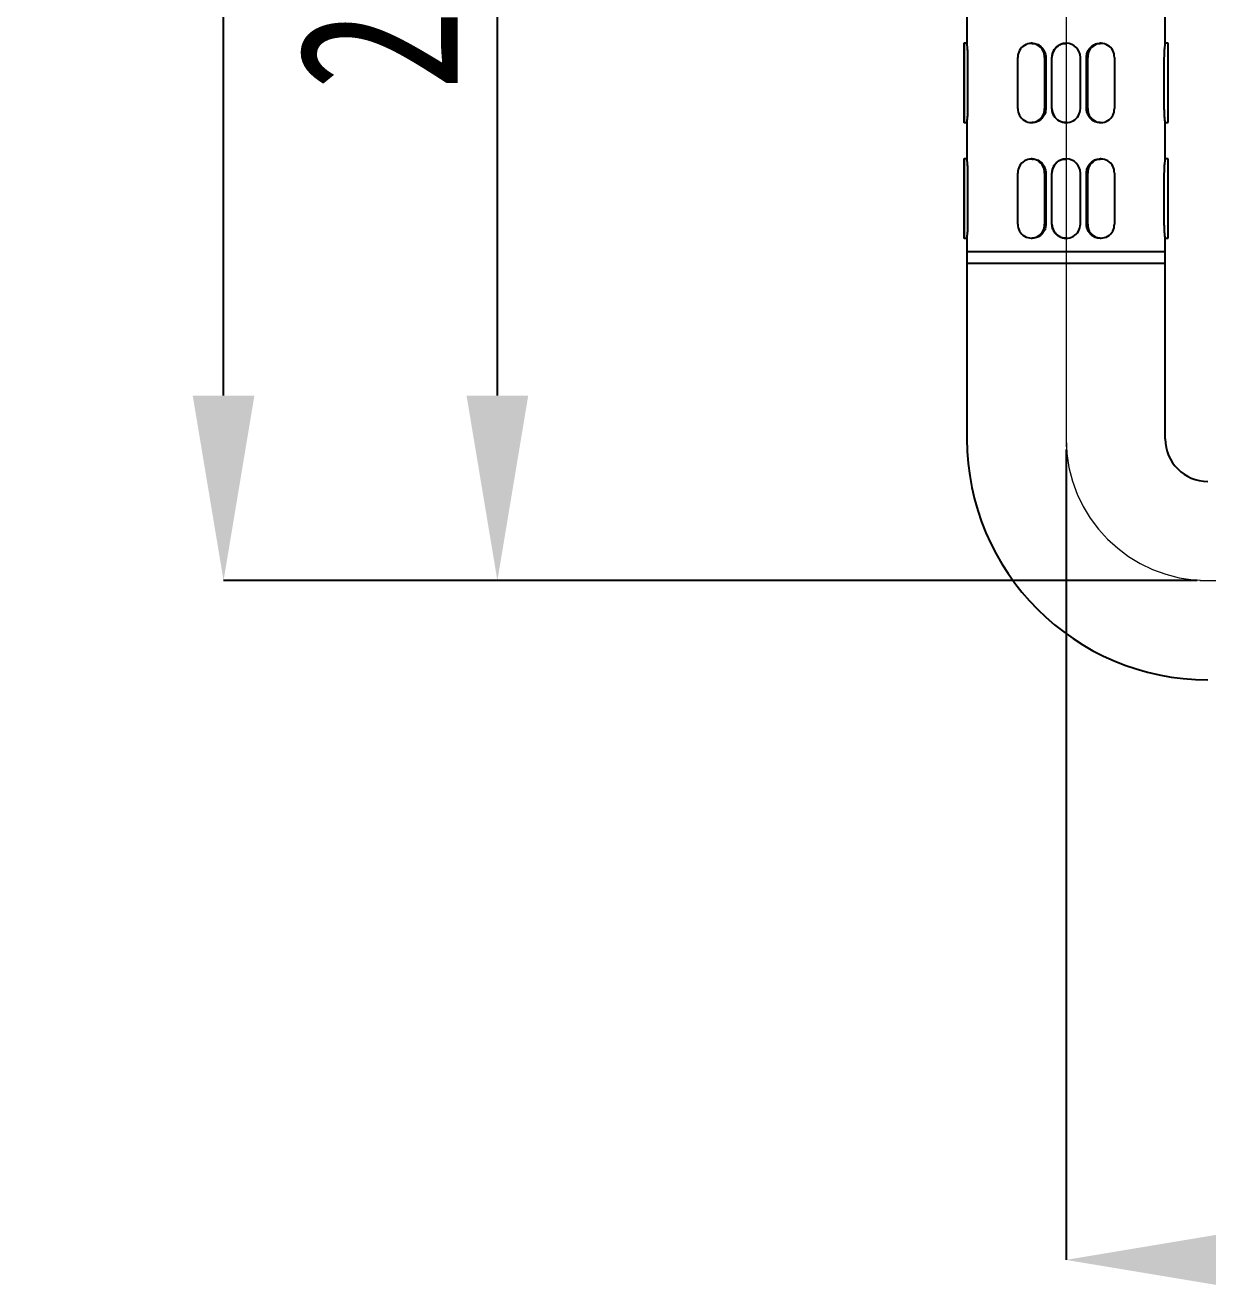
# Model space of a CAD drawing. Extents: x 0 to 951, y -2 to 427.
# Drawn here: x 110.74 to 136.82, y 97.62 to 125.36 of the extents above; entities that cross this region are included whole.
import ezdxf

# ---------------------------------------------------------------- set-up
doc = ezdxf.new("R2010")
doc.units = 0
doc.header["$LTSCALE"] = 23.1
doc.header["$MEASUREMENT"] = 0
doc.linetypes.add('CENTERX2', pattern=[20.32, 12.7, -2.54, 2.54, -2.54])
doc.layers.get('0').update_dxf_attribs({"linetype": 'CONTINUOUS'})
doc.layers.get('Defpoints').update_dxf_attribs({"linetype": 'CONTINUOUS'})
doc.layers.add('10', color=7, linetype='CONTINUOUS')
doc.styles.add('SLDTEXTSTYLE0', font='hyswlongfangsong.ttf')
doc.dimstyles.new('SLDDIMSTYLE0', dxfattribs={"dimtxt": 3.5, "dimasz": 4.08, "dimexe": 0, "dimexo": 0.0625, "dimgap": 0.875, "dimtad": 2, "dimdec": 0, "dimlfac": 5, "dimrnd": 1e-09, "dimzin": 12, "dimdsep": 46, "dimtxsty": 'SLDTEXTSTYLE0', "dimsah": 1, "dimcen": 0.09, "dimadec": 0, "dimazin": 3, "dimtfac": 1, "dimtdec": 0, "dimtofl": 0, "dimtmove": 0, "dimatfit": 3, "dimfxl": 1, "dimfrac": 2, "dimtolj": 1, "dimtzin": 12, "dimarcsym": 0})

# ---------------------------------------------------------------- blocks, each defined once
blk = doc.blocks.new('*D33')
at = {"layer": '10', "color": 0, "lineweight": -2}
for p, q in [((135.819, 226.61), (115.115, 226.61)), ((115.115, 117.19), (115.115, 222.53)), ((136.582, 113.11), (115.115, 113.11))]:
    blk.add_line(p, q, dxfattribs=at)
at = {"layer": '10', "color": 0}
for points in [[(115.795, 222.53), (114.435, 222.53), (115.115, 226.61)], [(114.435, 117.19), (115.795, 117.19), (115.115, 113.11)]]:
    blk.add_solid(points, dxfattribs=at)
at = {"layer": 'Defpoints', "color": 0}
for p in [(115.115, 226.61), (135.882, 226.61), (136.645, 113.11)]:
    blk.add_point(p, dxfattribs=at)
at = {"layer": '10', "color": 0, "insert": (110.74, 168.486), "char_height": 3.5, "attachment_point": 2, "rotation": 90, "style": 'SLDTEXTSTYLE0'}
blk.add_mtext('\\A1;900', dxfattribs=at)
blk = doc.blocks.new('*D35')
at = {"layer": '10', "color": 0, "lineweight": -2}
for p, q in [((128.507, 137.985), (121.153, 137.985)), ((121.153, 117.19), (121.153, 133.905)), ((136.582, 113.11), (121.153, 113.11))]:
    blk.add_line(p, q, dxfattribs=at)
at = {"layer": '10', "color": 0}
for points in [[(121.833, 133.905), (120.473, 133.905), (121.153, 137.985)], [(120.473, 117.19), (121.833, 117.19), (121.153, 113.11)]]:
    blk.add_solid(points, dxfattribs=at)
at = {"layer": 'Defpoints', "color": 0}
for p in [(121.153, 137.985), (128.569, 137.985), (136.645, 113.11)]:
    blk.add_point(p, dxfattribs=at)
at = {"layer": '10', "color": 0, "insert": (116.778, 126.598), "char_height": 3.5, "attachment_point": 2, "rotation": 90, "style": 'SLDTEXTSTYLE0'}
blk.add_mtext('\\A1;200', dxfattribs=at)

msp = doc.modelspace()

# ---------------------------------------------------------------- linework, layer by layer
at = {"color": 7, "linetype": 'Continuous', "lineweight": 25}
for p, q in [((131.507, 125.764), (131.507, 124.957)), ((135.882, 124.957), (135.882, 125.764)), ((131.508, 124.96), (131.444, 124.96)), ((132.947, 124.96), (132.925, 124.96)), ((133.695, 124.96), (133.695, 124.96)), ((134.464, 124.96), (134.443, 124.96)), ((135.944, 124.96), (135.881, 124.96)), ((131.444, 123.523), (131.444, 124.648)), ((131.444, 124.648), (131.444, 123.523)), ((131.529, 123.523), (131.529, 124.648)), ((132.631, 123.523), (132.631, 124.648)), ((133.219, 124.648), (133.219, 123.523)), ((133.248, 124.648), (133.248, 123.523)), ((133.382, 123.523), (133.382, 124.648)), ((133.382, 123.523), (133.382, 124.648)), ((134.007, 124.648), (134.007, 123.523)), ((134.141, 123.523), (134.141, 124.648)), ((134.171, 123.523), (134.171, 124.648)), ((134.758, 124.648), (134.758, 123.523)), ((135.86, 123.523), (135.86, 124.648)), ((135.944, 123.523), (135.944, 124.648)), ((131.444, 123.21), (131.508, 123.21)), ((131.507, 123.214), (131.507, 122.407)), ((132.925, 123.21), (132.947, 123.21)), ((133.695, 123.21), (133.695, 123.21)), ((134.443, 123.21), (134.464, 123.21)), ((135.881, 123.21), (135.944, 123.21)), ((135.882, 122.407), (135.882, 123.214)), ((131.508, 122.41), (131.444, 122.41)), ((132.947, 122.41), (132.925, 122.41)), ((133.695, 122.41), (133.695, 122.41)), ((134.464, 122.41), (134.443, 122.41)), ((135.944, 122.41), (135.881, 122.41)), ((131.444, 120.973), (131.444, 122.098)), ((131.444, 122.098), (131.444, 120.973)), ((131.529, 120.973), (131.529, 122.098)), ((132.631, 120.973), (132.631, 122.098)), ((133.219, 122.098), (133.219, 120.973)), ((133.248, 122.098), (133.248, 120.973)), ((133.382, 120.973), (133.382, 122.098)), ((133.382, 120.973), (133.382, 122.098)), ((134.007, 122.098), (134.007, 120.973)), ((134.141, 120.973), (134.141, 122.098)), ((134.171, 120.973), (134.171, 122.098)), ((134.758, 122.098), (134.758, 120.973)), ((135.86, 120.973), (135.86, 122.098)), ((135.944, 120.973), (135.944, 122.098)), ((131.444, 120.66), (131.508, 120.66)), ((131.507, 120.664), (131.507, 120.36)), ((132.925, 120.66), (132.947, 120.66)), ((133.695, 120.66), (133.695, 120.66)), ((134.443, 120.66), (134.464, 120.66)), ((135.881, 120.66), (135.944, 120.66)), ((135.882, 120.36), (135.882, 120.664)), ((131.507, 120.36), (131.507, 120.11)), ((135.882, 120.36), (131.507, 120.36)), ((131.507, 120.11), (131.507, 116.235)), ((131.507, 120.11), (135.882, 120.11)), ((135.882, 120.11), (135.882, 120.36)), ((135.882, 116.235), (135.882, 120.11))]:
    msp.add_line(p, q, dxfattribs=at)
at = {"color": 7, "linetype": 'Continuous', "lineweight": 25, "flags": 128}
for points in [[(131.444, 124.648), (131.444, 124.768), (131.444, 124.869), (131.444, 124.937), (131.444, 124.96), (131.444, 124.937), (131.444, 124.869), (131.444, 124.768), (131.444, 124.648)], [(135.944, 124.648), (135.944, 124.768), (135.944, 124.869), (135.944, 124.937), (135.944, 124.96)], [(131.444, 123.523), (131.444, 123.403), (131.444, 123.302), (131.444, 123.234), (131.444, 123.21), (131.444, 123.234), (131.444, 123.302), (131.444, 123.403), (131.444, 123.523)], [(135.944, 123.21), (135.944, 123.234), (135.944, 123.302), (135.944, 123.403), (135.944, 123.523)], [(131.444, 122.098), (131.444, 122.218), (131.444, 122.319), (131.444, 122.387), (131.444, 122.41), (131.444, 122.387), (131.444, 122.319), (131.444, 122.218), (131.444, 122.098)], [(135.944, 122.098), (135.944, 122.218), (135.944, 122.319), (135.944, 122.387), (135.944, 122.41)], [(131.444, 120.973), (131.444, 120.853), (131.444, 120.752), (131.444, 120.684), (131.444, 120.66), (131.444, 120.684), (131.444, 120.752), (131.444, 120.853), (131.444, 120.973)], [(135.944, 120.66), (135.944, 120.684), (135.944, 120.752), (135.944, 120.853), (135.944, 120.973)]]:
    msp.add_lwpolyline(points, dxfattribs=at)
at = {"color": 7, "linetype": 'Continuous', "lineweight": 25}
for centre, radius, start, end in [((132.925, 124.663), 0.294, 357.1336, 182.8664), ((133.695, 124.648), 0.313, 0.0323, 179.9677), ((134.464, 124.663), 0.294, 357.1312, 182.8688), ((132.925, 123.508), 0.294, 177.1337, 2.8663), ((133.695, 123.523), 0.313, 179.9677, 0.0323), ((134.464, 123.508), 0.294, 177.1313, 2.8687), ((132.925, 122.113), 0.294, 357.1337, 182.8663), ((133.695, 122.098), 0.313, 0.0323, 179.9677), ((134.464, 122.113), 0.294, 357.1313, 182.8687), ((132.925, 120.958), 0.294, 177.1336, 2.8664), ((133.695, 120.973), 0.313, 179.9677, 0.0323), ((134.464, 120.958), 0.294, 177.1312, 2.8688), ((136.819, 116.235), 5.312, 180, 270), ((136.819, 116.235), 0.938, 180, 270)]:
    msp.add_arc(centre, radius, start, end, dxfattribs=at)
for points, knots in [([(131.529, 124.648), (131.529, 124.683), (131.528, 124.753), (131.521, 124.846), (131.513, 124.916), (131.508, 124.957), (131.508, 124.957), (131.508, 124.957)], [0, 0, 0, 0, 0.213277, 0.4265, 0.641097, 0.856608, 1, 1, 1, 1]), ([(132.947, 124.957), (132.958, 124.958), (133.001, 124.962), (133.077, 124.934), (133.161, 124.875), (133.222, 124.787), (133.246, 124.707), (133.247, 124.66), (133.248, 124.648)], [0, 0, 0, 0, 0.070496, 0.28295, 0.496154, 0.711254, 0.926476, 1, 1, 1, 1]), ([(133.382, 124.648), (133.386, 124.683), (133.392, 124.753), (133.446, 124.846), (133.524, 124.916), (133.612, 124.957), (133.671, 124.957), (133.695, 124.957)], [0, 0, 0, 0, 0.213249, 0.426444, 0.641012, 0.856495, 1, 1, 1, 1]), ([(134.141, 124.648), (134.145, 124.683), (134.152, 124.753), (134.204, 124.846), (134.281, 124.916), (134.365, 124.957), (134.421, 124.957), (134.443, 124.957)], [0, 0, 0, 0, 0.213249, 0.426444, 0.641012, 0.856495, 1, 1, 1, 1]), ([(135.86, 124.648), (135.86, 124.683), (135.861, 124.753), (135.868, 124.846), (135.876, 124.916), (135.881, 124.957), (135.881, 124.957), (135.881, 124.957)], [0, 0, 0, 0, 0.213412, 0.42677, 0.641502, 0.857149, 1, 1, 1, 1]), ([(131.508, 123.214), (131.507, 123.213), (131.507, 123.209), (131.511, 123.237), (131.518, 123.296), (131.526, 123.383), (131.529, 123.464), (131.529, 123.511), (131.529, 123.523)], [0, 0, 0, 0, 0.071205, 0.283497, 0.496538, 0.711475, 0.926532, 1, 1, 1, 1]), ([(133.248, 123.523), (133.244, 123.488), (133.238, 123.418), (133.185, 123.325), (133.109, 123.255), (133.024, 123.214), (132.969, 123.214), (132.946, 123.214)], [0, 0, 0, 0, 0.213248, 0.426444, 0.641012, 0.856495, 1, 1, 1, 1]), ([(133.694, 123.214), (133.683, 123.213), (133.637, 123.209), (133.557, 123.237), (133.47, 123.296), (133.409, 123.383), (133.384, 123.464), (133.383, 123.511), (133.382, 123.523)], [0, 0, 0, 0, 0.070496, 0.28295, 0.496154, 0.711255, 0.926476, 1, 1, 1, 1]), ([(134.442, 123.214), (134.432, 123.213), (134.388, 123.209), (134.313, 123.237), (134.228, 123.296), (134.168, 123.383), (134.144, 123.464), (134.142, 123.511), (134.141, 123.523)], [0, 0, 0, 0, 0.070497, 0.28295, 0.496154, 0.711255, 0.926476, 1, 1, 1, 1]), ([(135.881, 123.214), (135.882, 123.213), (135.882, 123.209), (135.878, 123.237), (135.871, 123.296), (135.863, 123.383), (135.86, 123.464), (135.86, 123.511), (135.86, 123.523)], [0, 0, 0, 0, 0.070619, 0.283044, 0.496221, 0.711293, 0.926486, 1, 1, 1, 1]), ([(131.529, 122.098), (131.529, 122.133), (131.528, 122.203), (131.521, 122.296), (131.513, 122.366), (131.508, 122.407), (131.508, 122.407), (131.508, 122.407)], [0, 0, 0, 0, 0.213276, 0.4265, 0.641097, 0.856608, 1, 1, 1, 1]), ([(132.947, 122.407), (132.958, 122.408), (133.001, 122.412), (133.077, 122.384), (133.161, 122.325), (133.222, 122.237), (133.246, 122.157), (133.247, 122.11), (133.248, 122.098)], [0, 0, 0, 0, 0.070496, 0.28295, 0.496154, 0.711255, 0.926476, 1, 1, 1, 1]), ([(133.382, 122.098), (133.386, 122.133), (133.392, 122.203), (133.446, 122.296), (133.524, 122.366), (133.612, 122.407), (133.671, 122.407), (133.695, 122.407)], [0, 0, 0, 0, 0.213248, 0.426444, 0.641012, 0.856495, 1, 1, 1, 1]), ([(134.141, 122.098), (134.145, 122.133), (134.152, 122.203), (134.204, 122.296), (134.281, 122.366), (134.365, 122.407), (134.421, 122.407), (134.443, 122.407)], [0, 0, 0, 0, 0.213248, 0.426444, 0.641012, 0.856495, 1, 1, 1, 1]), ([(135.86, 122.098), (135.86, 122.133), (135.861, 122.203), (135.868, 122.296), (135.876, 122.366), (135.881, 122.407), (135.881, 122.407), (135.881, 122.407)], [0, 0, 0, 0, 0.213411, 0.42677, 0.641502, 0.857149, 1, 1, 1, 1]), ([(131.508, 120.664), (131.507, 120.663), (131.507, 120.659), (131.511, 120.687), (131.518, 120.746), (131.526, 120.833), (131.529, 120.914), (131.529, 120.961), (131.529, 120.973)], [0, 0, 0, 0, 0.071205, 0.283497, 0.496538, 0.711475, 0.926532, 1, 1, 1, 1]), ([(133.248, 120.973), (133.244, 120.938), (133.238, 120.868), (133.185, 120.775), (133.109, 120.705), (133.024, 120.664), (132.969, 120.664), (132.946, 120.664)], [0, 0, 0, 0, 0.213248, 0.426444, 0.641012, 0.856495, 1, 1, 1, 1]), ([(133.694, 120.664), (133.683, 120.663), (133.637, 120.659), (133.557, 120.687), (133.47, 120.746), (133.409, 120.833), (133.384, 120.914), (133.383, 120.961), (133.382, 120.973)], [0, 0, 0, 0, 0.070496, 0.28295, 0.496154, 0.711255, 0.926476, 1, 1, 1, 1]), ([(134.442, 120.664), (134.432, 120.663), (134.388, 120.659), (134.313, 120.687), (134.228, 120.746), (134.168, 120.833), (134.144, 120.914), (134.142, 120.961), (134.141, 120.973)], [0, 0, 0, 0, 0.070497, 0.28295, 0.496154, 0.711255, 0.926476, 1, 1, 1, 1]), ([(135.881, 120.664), (135.882, 120.663), (135.882, 120.659), (135.878, 120.687), (135.871, 120.746), (135.863, 120.833), (135.86, 120.914), (135.86, 120.961), (135.86, 120.973)], [0, 0, 0, 0, 0.070619, 0.283044, 0.496221, 0.711293, 0.926485, 1, 1, 1, 1])]:
    msp.add_open_spline(points, degree=3, knots=knots, dxfattribs=at)
at = {"layer": '10', "linetype": 'CENTERX2', "lineweight": 18}
for p, q in [((133.694, 206.923), (133.694, 116.063)), ((136.645, 113.11), (224.492, 113.11))]:
    msp.add_line(p, q, dxfattribs=at)
at = {"layer": '10'}
msp.add_line((133.694, 116.001), (133.694, 98.129), dxfattribs=at)
at = {"layer": '10', "linetype": 'CENTERX2', "lineweight": 18}
msp.add_arc((136.819, 116.235), 3.125, 180, 270, dxfattribs=at)
at = {"layer": '10'}
msp.add_solid([(137.774, 98.809), (137.774, 97.449), (133.694, 98.129)], dxfattribs=at)

# ---------------------------------------------------------------- dimensions: what is measured, and where the dimension line sits
for base, p2, text, picture, middle in [((115.115, 226.61), (135.882, 226.61), '900', '*D33', (115.115, 168.486)), ((121.153, 137.985), (128.569, 137.985), '200', '*D35', (121.153, 126.598))]:
    dim = msp.add_linear_dim(base=base, p1=(136.645, 113.11), p2=p2, angle=90, text=text, dimstyle='SLDDIMSTYLE0', dxfattribs=at)
    dim.commit()
    dim.dimension.update_dxf_attribs({"geometry": picture, "text_midpoint": middle, "dimtype": 160})

doc.saveas('drawing.dxf')
